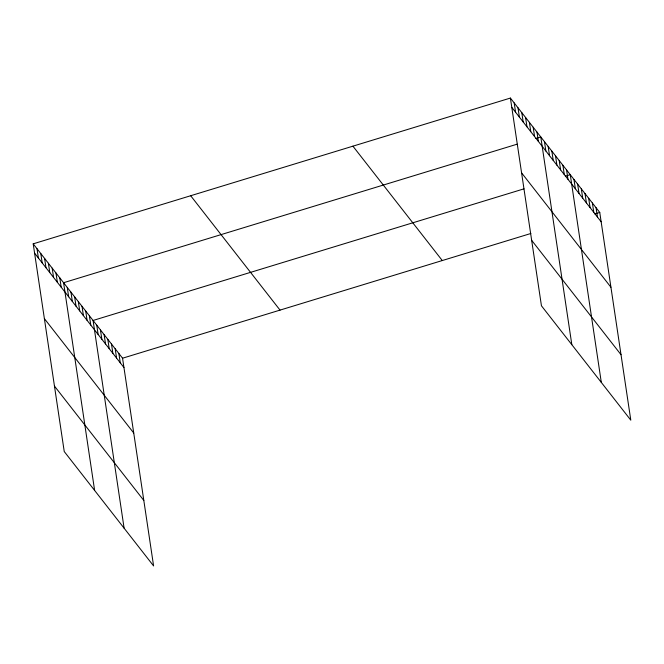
<?xml version="1.0" encoding="UTF-8"?>
<svg xmlns="http://www.w3.org/2000/svg" width="664" height="664" viewBox="0 0 664 664"><rect width="100%" height="100%" fill="white"/><g stroke="black" fill="none" stroke-linecap="round" stroke-linejoin="round"><path stroke-width="1" d="M33.2 243.837L122.558 358.211L153.6 565.936L64.242 451.553L33.2 243.837L510.4 98.064L599.758 212.447L630.8 420.163L541.442 305.789L510.4 98.064M517.156 144.171L63.578 282.723L94.628 490.439M535.856 138.461L540.778 136.958L571.828 344.674M524.012 188.833L93.068 320.463L124.11 528.187M565.346 176.201L570.268 174.698L601.31 382.422M122.558 358.211L530.86 233.487M594.836 213.949L599.758 212.447M511.795 107.385L601.144 221.759M521.58 172.856L610.93 287.238M531.656 240.318L621.014 354.692M352.924 146.171L442.282 260.545M190.676 195.731L280.034 310.113M34.594 253.15L123.952 367.524M44.38 318.62L133.73 433.003M54.456 386.083L143.814 500.457M596.073 207.732L597.459 217.045M592.388 203.01L593.774 212.322M588.694 198.295L590.088 207.608M585.009 193.573L586.403 202.885M581.324 188.858L582.718 198.171M577.639 184.135L579.033 193.448M573.953 179.421L575.348 188.734M566.583 169.984L567.977 179.297M562.898 165.261L564.292 174.582M559.212 160.547L560.599 169.859M555.527 155.832L556.913 165.145M551.842 151.11L553.228 160.422M548.149 146.395L549.543 155.708M544.463 141.673L545.858 150.985M536.985 132.095L538.371 141.407M533.184 127.231L534.578 136.552M529.391 122.375L530.777 131.688M525.589 117.511L526.984 126.824M521.796 112.648L523.182 121.968M517.995 107.792L519.389 117.105M514.193 102.928L515.588 112.241M118.873 353.497L120.259 362.81M115.187 348.774L116.573 358.087M111.502 344.06L112.888 353.373M107.809 339.337L109.203 348.65M104.123 334.623L105.518 343.935M100.438 329.9L101.833 339.221M96.753 325.186L98.147 334.498M89.383 315.749L90.777 325.061M85.697 311.034L87.092 320.347M82.012 306.311L83.407 315.624M78.327 301.597L79.713 310.91M74.642 296.874L76.028 306.187M70.957 292.16L72.343 301.473M67.263 287.437L68.658 296.758M59.785 277.859L61.179 287.172M55.983 273.004L57.378 282.316M52.19 268.14L53.576 277.452M48.389 263.276L49.783 272.589M44.596 258.421L45.982 267.733M40.794 253.557L42.189 262.869M37.001 248.693L38.387 258.005"/></g></svg>
